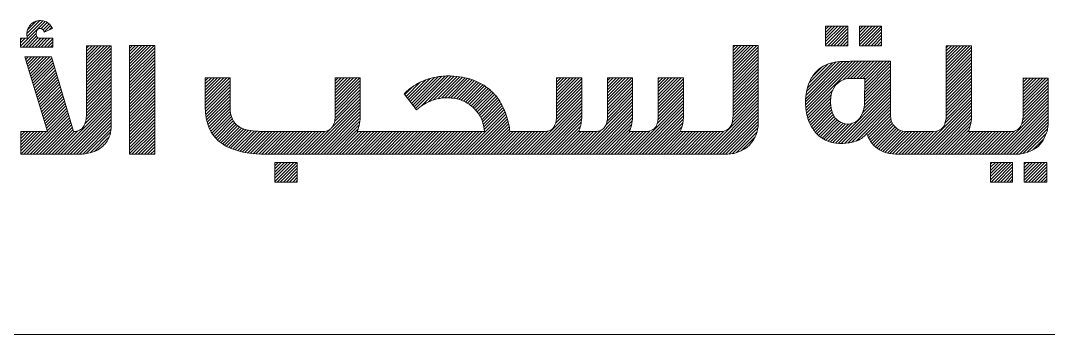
# Model space of a CAD drawing. Header units: millimetres. Extents: x -781 to 404, y -486 to 349.
# Drawn here: x 81.51 to 105.03, y -413.33 to -406.16 of the extents above; entities that cross this region are included whole.
import ezdxf

# ---------------------------------------------------------------- set-up
doc = ezdxf.new("R2010")
doc.units = ezdxf.units.MM
doc.layers.get('0').update_dxf_attribs({"color": 6, "lineweight": 0})
doc.layers.add('10', color=6, linetype='Continuous', lineweight=0)
doc.layers.add('9', color=6, linetype='Continuous', lineweight=0)
pattern_1 = [(44.99999999988837, (0, 0), (-0.0353553395860941, 0.0353553395862319), [])]

msp = doc.modelspace()

# ---------------------------------------------------------------- hatches: boundary and pattern name
at = {"layer": '9', "linetype": 'Continuous', "lineweight": 0}
h = msp.add_hatch(dxfattribs=at)
h.set_pattern_fill('_USER', scale=0.0500000007450581, angle=44.99999999988837, style=0, pattern_type=0)
h.set_pattern_definition(pattern_1)
edge = h.paths.add_edge_path()
edge.add_line((81.67483677981454, -406.5639205503353), (81.51634564691722, -406.5639205503353))
edge.add_line((81.51634564691722, -406.5639205503339), (81.51634564691722, -406.7640243122168))
edge.add_line((81.51634564691722, -406.7640243122168), (82.24968530562, -406.7640243122168))
edge.add_line((82.24968530562, -406.7640243122168), (82.24968530562, -406.5639205503353))
edge.add_line((82.24968530562, -406.5639205503353), (81.93059565761814, -406.5639205503353))
edge.add_line((81.93059565761814, -406.5639205503353), (81.91674804687499, -406.5574913024902))
edge.add_line((81.91674804687499, -406.5574913024902), (81.90431745662227, -406.5487898893134))
edge.add_line((81.90431745662227, -406.5487898893134), (81.88916015625, -406.5299034118652))
edge.add_line((81.88916015625, -406.5299034118652), (81.87875100632255, -406.5065462949551))
edge.add_line((81.87875100632255, -406.5065462949551), (81.87353515625, -406.4764366149902))
edge.add_line((81.87353515625, -406.4764366149902), (81.87280273437499, -406.4448204040527))
edge.add_line((81.87280273437499, -406.4448204040527), (81.876953125, -406.4136924743652))
edge.add_line((81.876953125, -406.4136924743652), (81.884521484375, -406.3885459899902))
edge.add_line((81.884521484375, -406.3885459899902), (81.89897197001712, -406.366990682241))
edge.add_line((81.89897197001712, -406.366990682241), (81.913818359375, -406.3540000915527))
edge.add_line((81.913818359375, -406.3540000915527), (81.93139648437499, -406.3452110290527))
edge.add_line((81.93139648437499, -406.3452110290527), (81.9507653126393, -406.340683251017))
edge.add_line((81.9507653126393, -406.340683251017), (81.97509765625, -406.3402061462402))
edge.add_line((81.97509765625, -406.3402061462402), (81.999267578125, -406.3466758728027))
edge.add_line((81.999267578125, -406.3466758728027), (82.02050781249999, -406.3597373962402))
edge.add_line((82.02050781249999, -406.3597373962402), (82.037109375, -406.3773155212402))
edge.add_line((82.037109375, -406.3773155212402), (82.049560546875, -406.3979454040527))
edge.add_line((82.049560546875, -406.3979454040527), (82.05737693897981, -406.4207839247337))
edge.add_line((82.05737693897981, -406.4207839247337), (82.24210594394572, -406.3407049327606))
edge.add_arc((81.93039081878378, -406.4742112594636), 0.3391021358297537, 23.18525479020747, 41.0106817618277)
edge.add_arc((81.98951198202803, -406.4227353868993), 0.2607116106736191, 41.00018861186633, 63.59903067102268)
edge.add_arc((81.98693794272072, -406.4248510910542), 0.2637547345427788, 63.30254571439214, 86.81348962165443)
edge.add_arc((81.96493781526281, -406.4684237826059), 0.309101456967404, 83.18833767303617, 101.739978966183)
edge.add_arc((81.96846824796208, -406.4879742851001), 0.3289617360681658, 101.6491709387044, 114.5341054793196)
edge.add_arc((81.94904513848459, -406.4420196677525), 0.2790945880061837, 114.8240765780207, 131.4913471615731)
edge.add_arc((81.89578255517011, -406.3988704393617), 0.2117887827922249, 128.4301713974534, 146.7132844397399)
edge.add_arc((81.8688458839499, -406.4075865021921), 0.1953060636902591, 140.2249732993855, 158.5905775947357)
edge.add_arc((81.91117052248649, -406.4429510315902), 0.2482350549669805, 154.5539110671453, 172.464248116461)
edge.add_arc((81.93707667572367, -406.467776464583), 0.277983798401773, 168.0876244722134, 181.565799776789)
edge.add_arc((81.85204403310654, -406.4787005558534), 0.1928760747888839, 179.0112770745369, 192.7090837987248)
edge.add_arc((81.90115851245122, -406.4832431566441), 0.240271447568307, 189.0732992291655, 199.6197350586474)
edge = h.paths.add_edge_path()
edge.add_line((81.52087003362522, -408.6972351171857), (81.52087003362522, -409.2116342800445))
edge.add_line((81.52087003362296, -409.2116342800445), (82.92418373004966, -409.2116342800445))
edge.add_arc((82.8381809747976, -408.1330202892794), 1.082037252124531, 274.5588060722024, 289.5590818051476)
edge.add_arc((83.02826825977046, -408.6680562168825), 0.514237446088472, 289.5590818050991, 311.3307051094523)
edge.add_arc((82.98310953171462, -408.5803728129482), 0.6103747118464334, 309.0775925693037, 337.0378300504995)
edge.add_arc((82.94655447099007, -408.5903625944196), 0.6405657125239576, 339.1366211904683, 357.4498886547312)
edge.add_line((83.58648582463819, -408.6188633782572), (83.58928301551987, -406.7332768067408))
edge.add_line((83.58928301551987, -406.7332768067408), (83.02268145695689, -406.7332768067408))
edge.add_line((83.02268145695461, -406.7332768067408), (83.0216724042657, -408.3287596075668))
edge.add_arc((82.24500150119053, -408.298012362118), 0.7772792836466753, 344.87209363123026, 357.732929200338, ccw=False)
edge.add_arc((82.68465098649983, -408.4040218902272), 0.3254361473511557, 321.3602091819628, 342.6881645846164, ccw=False)
edge.add_arc((82.75811100810309, -408.45707476795), 0.2349718697187821, 287.88287283547436, 320.27964794179377, ccw=False)
edge.add_arc((82.71968116549158, -408.3065261528161), 0.3901671559750912, 271.4588304350634, 286.46473133179495, ccw=False)
edge.add_line((82.72961429197403, -408.6965668463342), (82.22179408704324, -406.9896741906904))
edge.add_line((82.22179408704324, -406.9896741906904), (81.61490813837008, -406.9896741906904))
edge.add_line((81.61490813836872, -406.9896741906909), (82.132206261389, -408.6972351171857))
edge.add_line((82.132206261389, -408.6972351171857), (81.52087003362522, -408.6972351171857))
h.paths.add_polyline_path([(84.00758801601567, -406.7287219861072), (84.00758801601297, -409.2138839279495), (84.58350653687194, -409.2138839279495), (84.58350653687194, -406.7287219861072)])
h = msp.add_hatch(dxfattribs=at)
h.set_pattern_fill('_USER', scale=0.0500000007450581, angle=44.99999999988837, style=0, pattern_type=0)
h.set_pattern_definition(pattern_1)
edge = h.paths.add_edge_path()
edge.add_arc((101.4135269969209, -408.6306271577406), 0.5403558968478608, 206.5064060587088, 231.2599963763274, ccw=False)
edge.add_arc((77.7414380076967, -420.436400163603), 25.91232021313471, 26.50640605868343, 26.83762054836469)
edge.add_arc((100.4984655923901, -408.4891158196633), 0.441134286926763, 304.581789430017, 325.66438853549005, ccw=False)
edge.add_arc((100.384178130605, -408.2901694527061), 0.670062143305334, 277.00630466969096, 302.97200563228057, ccw=False)
edge.add_arc((100.2917706454444, -407.9102646184177), 1.059374149034227, 263.61196186579923, 279.4612619527812, ccw=False)
edge.add_arc((100.2569981609641, -408.2287345480682), 0.7390132281583459, 246.9465254214845, 263.5439803179022, ccw=False)
edge.add_arc((100.2316252618163, -408.2654478956221), 0.6953539000865334, 219.4124089175897, 247.6856586859111, ccw=False)
edge.add_arc((100.3230637105272, -408.1697276400003), 0.8269243296406608, 202.1966956873021, 220.5140851563395, ccw=False)
edge.add_arc((100.3623916790201, -408.1237202894015), 0.8811555554506888, 192.264490365758, 204.0007603380892, ccw=False)
edge.add_arc((100.4882571873751, -408.0748810570625), 1.014740216662101, 183.0964374061588, 193.44961026472, ccw=False)
edge.add_arc((100.7921663413141, -408.031458212943), 1.320826066303971, 176.8276942342729, 184.2652838064778, ccw=False)
edge.add_arc((100.9536564835121, -408.048377470712), 1.483026383189252, 167.2614127272664, 176.5202928522705, ccw=False)
edge.add_arc((100.4221189666773, -407.9430398997033), 0.9414557921472702, 152.6606838875487, 166.3813077888005, ccw=False)
edge.add_arc((100.2823346999417, -407.8677158264019), 0.7826965350605396, 132.2336904619833, 152.8593087344622, ccw=False)
edge.add_arc((100.2397761411717, -407.8421541710089), 0.7353040848089553, 108.23768607134, 131.1170604408138, ccw=False)
edge.add_arc((100.3287443467909, -408.1520022337567), 1.057504365092905, 93.1514699581283, 107.5619925559188, ccw=False)
edge.add_arc((99.78141086850304, -381.3166817322166), 25.78405654903445, 271.0871278943975, 271.5905260517065)
edge.add_line((100.49708219795, -407.0908041551433), (101.4166237167519, -407.0908041551433))
edge.add_line((101.4166237167519, -407.0908041551433), (101.4166237167519, -408.3447804727306))
edge.add_line((101.4166237167519, -408.3447804727306), (101.420654296875, -408.3983116149902))
edge.add_line((101.420654296875, -408.3983116149902), (101.432373046875, -408.4489707946777))
edge.add_line((101.432373046875, -408.4489707946777), (101.45166015625, -408.4973106384277))
edge.add_line((101.45166015625, -408.4973106384277), (101.477783203125, -408.5422325134277))
edge.add_line((101.477783203125, -408.5422325134277), (101.510498046875, -408.5827598571777))
edge.add_line((101.510498046875, -408.5827598571777), (101.548828125, -408.6180381774902))
edge.add_line((101.548828125, -408.6180381774902), (101.5913395804591, -408.6469024895775))
edge.add_line((101.5913395804591, -408.6469024895775), (101.64453125, -408.6688194274902))
edge.add_line((101.64453125, -408.6688194274902), (101.699462890625, -408.6844444274902))
edge.add_line((101.699462890625, -408.6844444274902), (101.755859375, -408.6937217712402))
edge.add_line((101.755859375, -408.6937217712402), (101.8146008537569, -408.6964949741))
edge.add_line((101.8146008537569, -408.6964949741), (102.4063854925043, -408.6964949741))
edge.add_arc((102.4063854925042, -408.4170618492814), 0.2794331248187518, 270.0000000000233, 322.6462941428348)
edge.add_arc((102.5156215940338, -408.5004393874349), 0.1420128215677888, 322.6462941428758, 345.911181655265)
edge.add_arc((115.0459064023512, -411.6452298598482), 12.77687817158386, 165.4139729611546, 165.9111816553201, ccw=False)
edge.add_arc((102.4224445937383, -408.3603515576542), 0.2669791372668709, 345.4139729612116, 366.2871926167703)
edge.add_line((102.6878179742098, -408.3311141043982), (102.6878179742098, -406.7346024501703))
edge.add_line((102.6878179742098, -406.7346024501703), (103.2680430181285, -406.7346024501703))
edge.add_line((103.2680430181317, -406.7346024501703), (103.2680430181317, -408.3230718362661))
edge.add_arc((102.2733369958313, -408.3230718362659), 0.9947060222981178, 337.8957723353542, 359.99999999999346, ccw=False)
edge.add_line((103.1949329889103, -408.6973723790615), (104.1792575165273, -408.6973723790615))
edge.add_arc((104.1792575165273, -408.4549669262), 0.2424054528618171, 270, 319.281204527322)
edge.add_arc((104.1360768384362, -408.4178010317635), 0.2993780310860906, 319.2812045273501, 347.6675185830268)
edge.add_arc((103.6539555790028, -408.3123952503603), 0.7928871875889985, 347.6675185830693, 359.0499646556544)
edge.add_line((104.4467337718079, -408.3255417044636), (104.4467337718079, -407.4724748432368))
edge.add_line((104.4467337718079, -407.4724748432363), (105.0179000622001, -407.4724748432363))
edge.add_line((105.0179000622001, -407.4724748432372), (105.0179000622001, -408.5341292084863))
edge.add_arc((104.4632331754887, -408.5341292084863), 0.5546668867100948, 337.7669154790595, 360, ccw=False)
edge.add_arc((103.9481511471534, -408.3235810856058), 1.11111994669282, 326.3109267177808, 337.76691547903783, ccw=False)
edge.add_arc((104.4525038483658, -408.6598035781949), 0.5049704504930941, 299.5867185016965, 326.3109267177667, ccw=False)
edge.add_arc((104.2456869619368, -408.2955434402932), 0.9238483235984414, 281.8795069886241, 299.5867185016777, ccw=False)
edge.add_arc((104.3143036676414, -408.6217312142117), 0.590521582763496, 268.86490281152123, 281.8795069886553, ccw=False)
edge.add_line((104.302605501598, -409.2121369159294), (101.5305853035315, -409.2121369159294))
edge.add_arc((101.5305853035316, -408.4847233901301), 0.7274135257999319, 247.5512675341934, 269.99999999999665, ccw=False)
edge.add_arc((101.5305853035314, -408.4847233901307), 0.7274135257996535, 231.2599963763225, 247.5512675341869, ccw=False)
edge = h.paths.add_edge_path(flags=0)
edge.add_line((100.8252203212023, -407.4861132026735), (100.8215273819992, -408.0334703446717))
edge.add_arc((100.1344060520119, -408.0285917994652), 0.6871386485469408, 342.770654165901, 359.5932081546455, ccw=False)
edge.add_arc((100.2688113874447, -408.0594835784528), 0.5497110491220579, 315.78520795218674, 341.69651966860954, ccw=False)
edge.add_arc((100.3752299153491, -408.0366423574036), 0.4976787530051779, 280.86604409615404, 305.29841143448334, ccw=False)
edge.add_arc((100.4596171212706, -408.1105888902849), 0.4149163597035096, 220.5231321002329, 271.30256798669814, ccw=False)
edge.add_arc((100.6798126215898, -408.032814328898), 0.6383754524248026, 170.5001190068356, 212.966226183178, ccw=False)
edge.add_arc((100.5063445742125, -407.9352573002806), 0.4562194403576403, 100.10386086656871, 179.019861400499, ccw=False)
edge.add_line((100.4263085988955, -407.4861132026735), (100.8252203212041, -407.4861132026735))
h.paths.add_polyline_path([(100.7030901145499, -406.2861693149357), (100.703090114549, -406.7336218874133), (101.2101526805927, -406.7336218874133), (101.2101526805927, -406.2861693149357)])
h.paths.add_polyline_path([(99.92998290796004, -406.2882875259037), (99.92998290796093, -406.7336969539692), (100.4390901222241, -406.7336969539692), (100.4390901222241, -406.2882875259037)])
h.paths.add_polyline_path([(103.7045415443754, -409.4042534647578), (103.7045415443776, -409.851400509779), (104.2076800166314, -409.851400509779), (104.2076800166314, -409.4042534647578)])
h.paths.add_polyline_path([(104.4720208190474, -409.4042090261096), (104.4720208190501, -409.8513560711289), (104.9875314409064, -409.8513560711289), (104.9875314409064, -409.4042090261096)])
h = msp.add_hatch(dxfattribs=at)
h.set_pattern_fill('_USER', scale=0.0500000007450581, angle=44.99999999988837, style=0, pattern_type=0)
h.set_pattern_definition(pattern_1)
edge = h.paths.add_edge_path()
edge.add_line((98.38853728798676, -408.5114623969438), (98.38853728798676, -406.7325511320514))
edge.add_line((98.3885372879854, -406.7325511320514), (97.81491504149017, -406.7325511320514))
edge.add_line((97.81491504148973, -406.7325511320514), (97.81427143065228, -408.3432201131988))
edge.add_arc((99.9540655935241, -408.6885352166619), 2.167478161398618, 170.8327724782223, 174.1465423992922)
edge.add_arc((97.54349919139818, -408.4414063038837), 0.2557228369882473, 332.5133588042181, 354.1465423992642, ccw=False)
edge.add_arc((97.54349919139894, -408.4414063038839), 0.255722836987664, 307.20093292224004, 332.5133588041677, ccw=False)
edge.add_arc((97.54349919139896, -408.4414063038839), 0.2557228369876252, 269.99999999999363, 307.200932922235, ccw=False)
edge.add_line((97.54349919139896, -408.6971291408726), (96.6039577471297, -408.6971291408726))
edge.add_arc((95.86605319037955, -408.3774831446031), 0.8041621091570726, 336.5786713527875, 346.0272133363351)
edge.add_arc((95.58008675697374, -408.3063279544717), 1.098848149067525, 346.0272133363755, 359.9999999999763)
edge.add_line((96.6789349060391, -408.3063279544721), (96.6789349060391, -407.4685856628384))
edge.add_line((96.6789349060391, -407.4685856628384), (96.10005632741832, -407.4685856628384))
edge.add_line((96.10005632741832, -407.4685856628384), (96.10005632741832, -408.3587616147485))
edge.add_arc((95.75658794607297, -408.3747386087079), 0.3438397785596639, -10.039195586255005, 2.6632871369179156, ccw=False)
edge.add_arc((95.42851168534395, -408.3166584719678), 0.6770174115688901, 339.6548755459, 349.96080441374784, ccw=False)
edge.add_arc((95.8824349239579, -408.4849763093028), 0.1928922202003846, 303.7088173918652, 339.6548755459324, ccw=False)
edge.add_arc((95.8197269662353, -408.3909810331993), 0.3058851398516263, 269.9999999999574, 303.70881739191105, ccw=False)
edge.add_line((95.81972696623507, -408.6968661730525), (95.44386481977516, -408.6968661730525))
edge.add_arc((94.40844016681481, -408.309266166564), 1.105593947608259, 339.4771566841897, 359.9999999999912)
edge.add_line((95.51403411442516, -408.3092661665641), (95.51403411442516, -407.4685422576457))
edge.add_line((95.51403411442516, -407.4685422576457), (94.93938688953494, -407.4685422576457))
edge.add_line((94.93938688953494, -407.4685422576457), (94.93938688953494, -408.3626656393871))
edge.add_arc((94.50304262701206, -408.3635418817525), 0.4363451423327421, -6.215961069701507, 0.1150580543701949, ccw=False)
edge.add_arc((94.31907701069503, -408.3435049661081), 0.6213987182915429, 343.2113094963539, 353.78403893038126, ccw=False)
edge.add_arc((94.68673813919386, -408.4544292229047), 0.2373689067493366, 318.94597559474227, 343.211309496347, ccw=False)
edge.add_arc((94.68673813919396, -408.4544292229046), 0.2373689067493288, 290.52128255109625, 318.94597559472066, ccw=False)
edge.add_arc((94.66654388390573, -408.4004783344818), 0.2949753847548771, 269.999999999942, 290.5212825511216, ccw=False)
edge.add_line((94.66654388390542, -408.6954537192359), (94.2826757792136, -408.6954537192359))
edge.add_arc((93.64120926502355, -408.4307695985602), 0.6939286509181334, 337.5778085690727, 343.2749240778305)
edge.add_arc((93.23186089288203, -408.3077638959428), 1.121358753568464, 343.2749240778584, 351.8923781983147)
edge.add_arc((93.23186089288858, -408.3077638959458), 1.121358753561392, 351.8923781984188, 360.0000000000058)
edge.add_line((94.35321964644936, -408.3077638959457), (94.35321964644936, -407.4669801404729))
edge.add_line((94.35321964644936, -407.4669801404729), (93.77388900025107, -407.4669801404729))
edge.add_line((93.77388900025107, -407.4669801404729), (93.77388900025107, -408.3497523250084))
edge.add_arc((93.27917874943903, -408.3617222411009), 0.4948550405419542, -11.387653162812683, 1.3860474552731148, ccw=False)
edge.add_arc((93.27917874943819, -408.3617222411008), 0.4948550405434007, 332.0911726875644, 348.6123468371865, ccw=False)
edge.add_arc((93.57657727682539, -408.5192453244324), 0.1583146924794265, 291.4264224403155, 332.0911726875027, ccw=False)
edge.add_arc((93.4806835900393, -408.2748852460735), 0.4208169725877178, 269.9999999999574, 291.4264224403315, ccw=False)
edge.add_line((93.480683590039, -408.6957022186598), (92.70774625763715, -408.6957022186598))
edge.add_arc((90.54216644431536, -408.9566093001236), 2.181240113565027, 6.869831947406186, 11.49536685608391)
edge.add_arc((90.80426088650523, -408.9082453976471), 1.914770805028752, 11.64015556172087, 17.92364692210457)
edge.add_arc((91.07024870825344, -408.8494220249171), 1.643793074653906, 18.82606861854938, 26.56728522904331)
edge.add_arc((91.49177429714717, -408.6373002563221), 1.171905951814166, 26.50875748910582, 38.7328557211355)
edge.add_arc((91.47356941947608, -408.6475911475696), 1.192550712803263, 38.57128212988678, 52.72153305453277)
edge.add_arc((91.40784659513483, -408.7456393163869), 1.310394559527933, 53.03158229583422, 65.13591571063864)
edge.add_arc((91.403991394919, -408.7729525693871), 1.336820927733603, 65.47821578081094, 77.91973920018089)
edge.add_arc((91.34938461328206, -408.9690418357526), 1.540045671353983, 77.45990674850077, 87.09366535116106)
edge.add_arc((91.2978886833733, -409.0490240349719), 1.623227474151057, 85.42123523693843, 97.49607146189838)
edge.add_arc((91.33822523619845, -409.1504635129671), 1.729269302407716, 98.38268526258152, 106.5888652190354)
edge.add_arc((91.28704586665064, -408.8496047778171), 1.426796923895624, 108.0686768282376, 118.9914011579797)
edge.add_arc((91.35499808666535, -408.9356896804463), 1.535131911697701, 119.6525487791368, 129.3273845031907)
edge.add_arc((91.37081161540745, -408.9191609343776), 1.5325363791863, 130.1763621998771, 134.9199598730281)
edge.add_line((90.28865964949773, -407.833981282796), (90.57476600719929, -408.2008122805232))
edge.add_arc((91.2140673470518, -408.8643462616236), 0.921403031909495, 122.29626071298739, 133.9344255804265, ccw=False)
edge.add_arc((91.1410154597104, -408.7107755376158), 0.7528325808865929, 109.6228249090141, 123.84156232884021, ccw=False)
edge.add_arc((91.22176056653129, -408.7296545621734), 0.8007720692123195, 98.51965902367982, 114.617349495557, ccw=False)
edge.add_arc((91.25784530547114, -408.7218804350128), 0.799279015674833, 84.61139769543422, 101.1613217922989, ccw=False)
edge.add_arc((91.25624498292947, -409.1064982060828), 1.182851321369377, 78.2188656938481, 86.28404469164047, ccw=False)
edge.add_arc((91.29140580905369, -408.7915505679784), 0.8678738972295647, 58.21921178573382, 76.24558491972391, ccw=False)
edge.add_arc((91.282210268956, -408.7646465663901), 0.8501310104530583, 38.99824035047112, 56.737242189807205, ccw=False)
edge.add_arc((91.32033413601923, -408.7487448980516), 0.810579079209538, 19.616246235832875, 39.820546604143374, ccw=False)
edge.add_arc((91.20393739895773, -408.7638381617988), 0.9256213886926737, 4.1403971771817965, 18.07727713519921, ccw=False)
edge.add_line((92.12714303130406, -408.6970076627048), (89.21811271627621, -408.6970076627048))
edge.add_arc((88.16655223136027, -408.3177055640153), 1.117877245276638, 340.1654220108137, 360.0000000000029)
edge.add_line((89.28442947663734, -408.3177055640153), (89.28442947663734, -407.4684248193553))
edge.add_line((89.28442947663552, -407.4684248193553), (88.71028189420758, -407.4684248193553))
edge.add_line((88.71028189420758, -407.4684248193553), (88.71028189420758, -408.3231178720891))
edge.add_arc((88.12181697321824, -408.3452030902265), 0.5888792067097941, -10.991511761981883, 2.149314491855421, ccw=False)
edge.add_arc((88.33380164386664, -408.3851320204486), 0.3731723076819002, 338.92239387315226, 348.82097278834823, ccw=False)
edge.add_arc((88.28740415515153, -408.3695126474624), 0.4220880446313416, 329.4342449826472, 339.20904256638795, ccw=False)
edge.add_arc((88.48179897027416, -408.484320651878), 0.1963221879928148, 308.6906212472099, 329.43424498260373, ccw=False)
edge.add_arc((88.44639791281087, -408.4401180828479), 0.2529534689104442, 288.86852192130425, 308.6906212471884, ccw=False)
edge.add_arc((88.43068766358056, -408.394149805392), 0.3015322138817341, 269.99999999991087, 288.8685219213496, ccw=False)
edge.add_line((88.4306876635801, -408.6956820192754), (87.0658277505554, -408.6956820192754))
edge.add_arc((87.10356944893726, -406.0387197223032), 2.65723034066085, 264.08589800449715, 269.1861779125368, ccw=False)
edge.add_arc((86.93172861435691, -407.6975958416245), 0.9894775856978759, 252.3751081596139, 264.08589800451324, ccw=False)
edge.add_arc((86.79682506216993, -408.1222255643595), 0.5439336823356377, 236.52205337108148, 252.3751081595962, ccw=False)
edge.add_arc((86.70071082603913, -408.2675598453906), 0.3696924712826928, 203.5434274479758, 236.52205337106278, ccw=False)
edge.add_arc((86.96454746828479, -408.1526025467117), 0.6574857205249963, 180.0000000000198, 203.5434274479206, ccw=False)
edge.add_line((86.3070617477606, -408.1526025467119), (86.3070617477606, -407.4683381029208))
edge.add_line((86.3070617477606, -407.4683381029208), (85.74049267763347, -407.4683381029208))
edge.add_line((85.74049267763347, -407.4683381029204), (85.7405909923209, -408.1713345178831))
edge.add_arc((87.03504736069559, -408.1441219528813), 1.294742373339106, 181.2043167595733, 199.3982949161629)
edge.add_arc((86.56200186017965, -408.311174322604), 0.793066978748839, 199.3654099990981, 228.6944763473158)
edge.add_arc((86.89692957050875, -407.8962551751254), 1.326018735918284, 229.6571944579277, 238.9388267950214)
edge.add_arc((87.00744538890952, -407.3601371896566), 1.851249812322231, 244.578995074849, 269.9999999999907)
edge.add_line((87.0074453889092, -409.2113870019788), (97.69257249933526, -409.2113870019788))
edge.add_arc((97.68860141790725, -408.5114623969439), 0.6999358700774105, 270.3250689617458, 360.0000000000046)
h.paths.add_polyline_path([(87.33191061277556, -409.4045452754235), (87.33191061277739, -409.8516162204314), (87.8455320212979, -409.8516162204314), (87.8455320212979, -409.4045452754235)])

# ---------------------------------------------------------------- linework, layer by layer
at = {"color": 7}
for p, q in [((81.87701037448824, -406.4137166752662), (81.87285998386324, -406.4448446049537)), ((81.87285998386324, -406.4448446049537), (81.87359240573824, -406.4764608158911)), ((81.87359240573824, -406.4764608158911), (81.87880825581087, -406.506570495856)), ((81.88457873386324, -406.3885701908912), (81.87701037448824, -406.4137166752662)), ((81.87880825581087, -406.506570495856), (81.88921740573824, -406.5299276127661)), ((81.89902921950512, -406.367014883142), (81.88457873386324, -406.3885701908912)), ((81.91387560886324, -406.3540242924537), (81.89902921950512, -406.367014883142)), ((81.93145373386324, -406.3452352299536), (81.91387560886324, -406.3540242924537)), ((81.95082256212758, -406.3407074519179), (81.93145373386324, -406.3452352299536)), ((81.97515490573824, -406.3402303471411), (81.95082256212758, -406.3407074519179)), ((81.99932482761324, -406.3467000737037), (81.97515490573824, -406.3402303471411)), ((82.02056506198824, -406.3597615971412), (81.99932482761324, -406.3467000737037)), ((82.03716662448824, -406.3773397221411), (82.02056506198824, -406.3597615971412)), ((82.04961779636324, -406.3979696049536), (82.03716662448824, -406.3773397221411)), ((82.05743418846795, -406.4208081256346), (82.04961779636324, -406.3979696049536)), ((82.05743418846795, -406.4208081256346), (82.24216319343431, -406.3407291336614)), ((99.93004015744827, -406.2883117268047), (100.4391473717115, -406.2883117268047)), ((99.93004015744827, -406.7337211548702), (99.93004015744827, -406.2883117268054)), ((100.4391473717123, -406.2883117268047), (100.4391473717123, -406.7337211548695)), ((100.7031473640381, -406.2861935158366), (101.2102099300816, -406.2861935158366)), ((100.7031473640381, -406.7336460883143), (100.7031473640381, -406.2861935158361)), ((101.2102099300809, -406.2861935158366), (101.2102099300809, -406.7336460883148)), ((81.51640289640544, -406.7640485131177), (81.51640289640544, -406.5639447512349)), ((81.51640289640544, -406.5639447512362), (81.67489402930346, -406.5639447512362)), ((81.88921740573824, -406.5299276127661), (81.90437470611069, -406.5488140902144)), ((81.90437470611069, -406.5488140902144), (81.91680529636324, -406.5575155033911)), ((81.91680529636324, -406.5575155033911), (81.93065290710645, -406.5639447512362)), ((81.93065290710645, -406.5639447512362), (82.24974255510632, -406.5639447512362)), ((82.24974255510824, -406.5639447512362), (82.24974255510824, -406.7640485131177)), ((83.02172965375394, -408.3287838084816), (83.02273870644278, -406.7333010076403)), ((83.02273870644512, -406.7333010076417), (83.58934026500916, -406.7333010076417)), ((83.5893402650081, -406.7333010076417), (83.5865430741265, -408.6188875791438)), ((84.00764526550392, -406.7287461870082), (84.58356378636283, -406.7287461870082)), ((84.00764526550392, -409.2139081288506), (84.00764526550392, -406.7287461870073)), ((84.58356378636016, -406.7287461870082), (84.58356378636016, -409.2139081288515)), ((97.81432868014053, -408.3432443140936), (97.81497229097798, -406.7325753329518)), ((97.8149722909784, -406.7325753329523), (98.38859453747367, -406.7325753329523)), ((98.38859453747502, -406.7325753329523), (98.38859453747502, -408.5114865978447)), ((100.4391473717123, -406.7337211548702), (99.93004015744911, -406.7337211548702)), ((101.2102099300809, -406.7336460883143), (100.7031473640374, -406.7336460883143)), ((102.687875223698, -408.3311383052919), (102.687875223698, -406.7346266510695)), ((102.687875223698, -406.7346266510712), (103.2681002676169, -406.7346266510712)), ((103.2681002676199, -406.7346266510712), (103.2681002676199, -408.3230960371674)), ((82.24974255510824, -406.7640485131177), (81.5164028964058, -406.7640485131177)), ((82.13226351087724, -408.6972593180867), (81.61496538785629, -406.98969839159)), ((81.6149653878583, -406.9896983915914), (82.22185133653134, -406.9896983915914)), ((82.22185133653146, -406.9896983915914), (82.72967154146257, -408.6965910472363)), ((101.4166809662401, -407.0908283560442), (100.4971394473912, -407.0908283560442)), ((101.4166809662401, -408.3448046736316), (101.4166809662401, -407.0908283560454)), ((85.74064824180913, -408.17135871875), (85.74054992712166, -407.4683623038213)), ((85.74054992712261, -407.4683623038217), (86.30711899724785, -407.4683623038217)), ((86.30711899724884, -407.4683623038217), (86.30711899724884, -408.152626747614)), ((88.7103391436958, -408.3231420729758), (88.7103391436958, -407.4684490202549)), ((88.7103391436958, -407.4684490202562), (89.2844867261237, -407.4684490202562)), ((89.28448672612558, -407.4684490202562), (89.28448672612558, -408.3177297649174)), ((93.77394624973931, -408.3497765259912), (93.77394624973931, -407.4670043413741)), ((93.77394624973931, -407.4670043413739), (94.3532768959352, -407.4670043413739)), ((94.3532768959376, -407.4670043413739), (94.3532768959376, -408.3077880968461)), ((94.93944413902317, -408.3626898402881), (94.93944413902317, -407.4685664585479)), ((94.93944413902317, -407.4685664585468), (95.51409136391248, -407.4685664585468)), ((95.5140913639134, -407.4685664585468), (95.5140913639134, -408.3092903674656)), ((96.10011357690655, -408.3587858156879), (96.10011357690655, -407.4686098637394)), ((96.10011357690655, -407.4686098637394), (96.67899215552679, -407.4686098637394)), ((96.67899215552735, -407.4686098637394), (96.67899215552735, -408.3063521553728)), ((100.8252775706923, -407.4861374035744), (100.4263658483783, -407.4861374035744)), ((100.8215846314788, -408.0334945468657), (100.8252775706905, -407.4861374035751)), ((105.0179573116884, -407.4724990441373), (104.443776179108, -407.4724990441373)), ((104.4467910212961, -408.3255659053539), (104.4467910212961, -407.4724990441376)), ((105.0179573116884, -408.5341534093872), (105.0179573116884, -407.4724990441381)), ((90.57482325668752, -408.2008364814242), (90.28871689898581, -407.8340054836967)), ((101.4166809662401, -408.3448046736316), (101.4207115463632, -408.3983358158912)), ((101.4207115463632, -408.3983358158912), (101.4324302963632, -408.4489949955786)), ((101.4324302963632, -408.4489949955786), (101.4517174057382, -408.4973348393287)), ((101.4517174057382, -408.4973348393287), (101.4778404526132, -408.5422567143287)), ((101.4778404526132, -408.5422567143287), (101.5105552963632, -408.5827840580787)), ((101.5105552963632, -408.5827840580787), (101.5488853744882, -408.6180623783912)), ((101.5488853744882, -408.6180623783912), (101.5913968299474, -408.6469266904785)), ((81.52092728311345, -409.2116584809454), (81.52092728311345, -408.6972593180869)), ((81.52092728311345, -408.6972593180867), (82.13226351087975, -408.6972593180867)), ((87.06588500002545, -408.6957062201763), (88.430744913068, -408.6957062201763)), ((89.2181699657631, -408.6970318636058), (92.1272002807906, -408.6970318636058)), ((92.70780350712721, -408.6957264195607), (93.4807408395255, -408.6957264195607)), ((94.28273302870095, -408.6954779201368), (94.66660113339346, -408.6954779201368)), ((95.44392206926388, -408.6968903739534), (95.81978421572303, -408.6968903739534)), ((96.60401499661748, -408.6971533417736), (97.54355644088676, -408.6971533417736)), ((101.5913968299474, -408.6469266904785), (101.6445884994882, -408.6688436283911)), ((101.6445884994882, -408.6688436283911), (101.6995201401132, -408.6844686283911)), ((101.6995201401132, -408.6844686283911), (101.7559166244882, -408.6937459721411)), ((101.7559166244882, -408.6937459721411), (101.8146581032452, -408.6965191750009)), ((101.8146581032452, -408.6965191750009), (102.4064427419939, -408.6965191750009)), ((103.1949902383967, -408.6973965799625), (104.1793147660124, -408.6973965799625)), ((82.92424097952244, -409.2116584809454), (81.52092728311119, -409.2116584809454)), ((84.58356378636016, -409.2139081288506), (84.00764526550125, -409.2139081288506)), ((97.69262974869162, -409.2114112028798), (87.00750263839966, -409.2114112028798)), ((101.5306425530198, -409.2121611168304), (104.302662751164, -409.2121611168304)), ((87.33196786226381, -409.4045694763244), (87.84558927078434, -409.4045694763244)), ((87.33196786226381, -409.8516404213324), (87.33196786226381, -409.4045694763249)), ((87.84558927078615, -409.4045694763244), (87.84558927078615, -409.8516404213318)), ((103.7045987938636, -409.4042776656587), (104.2077372661175, -409.4042776656587)), ((103.7045987938636, -409.85142471068), (103.7045987938636, -409.4042776656599)), ((104.2077372661197, -409.4042776656587), (104.2077372661197, -409.8514247106789)), ((104.4720780685356, -409.4042332270105), (104.987588690392, -409.4042332270105)), ((104.4720780685356, -409.8513802720299), (104.4720780685356, -409.4042332270097)), ((104.9875886903946, -409.4042332270105), (104.9875886903946, -409.8513802720306)), ((87.84558927078615, -409.8516404213324), (87.33196786226561, -409.8516404213324)), ((104.2077372661197, -409.85142471068), (103.7045987938657, -409.85142471068)), ((104.9875886903946, -409.8513802720299), (104.4720780685382, -409.8513802720299))]:
    msp.add_line(p, q, dxfattribs=at)
for centre, radius, start, end in [((81.86890313343793, -406.4076107030928), 0.1953060636899341, 140.2249733063663, 158.5905775821424), ((81.89583980465886, -406.3988946402632), 0.2117887827930046, 128.4301713892938, 146.7132844456643), ((81.94910238797365, -406.4420438686547), 0.2790945880077392, 114.8240765969279, 131.4913471556241), ((81.96852549745107, -406.4879984860035), 0.3289617360707367, 101.6491709793786, 114.5341054950215), ((81.96499506475082, -406.468447983505), 0.3091014569656031, 83.18833767029648, 101.7399790097168), ((81.98699519220918, -406.4248752919543), 0.2637547345419094, 63.30254570020833, 86.81348961840474), ((81.98956923151582, -406.4227595878009), 0.2607116106743965, 41.00018861195729, 63.59903065617009), ((81.93044806826947, -406.4742354603663), 0.3391021358327983, 23.18525479010091, 41.01068176166907), ((81.93713392521022, -406.467800665484), 0.2779837984000956, 168.0876244789019, 181.5657997616852), ((81.85210128259678, -406.4787247567542), 0.1928760747908884, 179.0112770533375, 192.7090838020894), ((81.91122777197324, -406.4429752324908), 0.2482350549654742, 154.5539110571168, 172.4642481243419), ((81.90121576194088, -406.4832673575446), 0.2402714475697676, 189.0732992315054, 199.6197350577826), ((100.2398333906603, -407.8421783719104), 0.7353040848095591, 108.2376860702921, 131.1170604471418), ((100.3288015962798, -408.1520264346608), 1.05750436509619, 93.15146995533456, 107.5619925551198), ((99.7814681180089, -381.3167059338052), 25.78405654834659, 271.0871278938237, 271.590526050931), ((91.33828248568263, -409.1504877138495), 1.729269302388824, 98.38268526065013, 106.5888652209254), ((91.2979459328617, -409.0490482358745), 1.623227474152748, 85.42123523709633, 97.49607145980711), ((91.34944186276971, -408.9690660366577), 1.540045671358157, 77.45990674152642, 87.09366535139299), ((100.2823919494285, -407.8677400273018), 0.7826965350587596, 132.2336904678788, 152.8593087151745), ((91.35505533615651, -408.9357138813511), 1.53513191170258, 119.6525487763487, 129.3273845006698), ((91.28710311613759, -408.8496289787157), 1.426796923893037, 108.0686768303645, 118.9914011549221), ((91.40404864440823, -408.7729767702853), 1.336820927730774, 65.4782157834181, 77.91973919212593), ((91.40790384462161, -408.7456635172903), 1.31039455953067, 53.03158229758928, 65.13591571321741), ((100.4221762161642, -407.9430641006037), 0.9414557921457893, 152.6606838713813, 166.3813077720343), ((100.5064018237008, -407.9352815011816), 0.456219440357677, 100.1038608669621, 179.0198614012862), ((91.37086886491578, -408.9191851353011), 1.532536379216455, 130.176362197324, 134.9199598726054), ((91.25790255495941, -408.7219046359154), 0.7992790156764699, 84.61139769443263, 101.161321789389), ((91.25630223241932, -409.1065224069716), 1.182851321357134, 78.21886569413056, 86.28404469077707), ((91.47362666896606, -408.6476153484686), 1.192550712800638, 38.57128216180654, 52.72153305650259), ((91.49183154663933, -408.6373244572209), 1.171905951809689, 26.50875744582015, 38.7328557537996), ((100.9537137329916, -408.0484016716118), 1.4830263831805, 167.2614127164231, 176.5202928690273), ((100.6798698710781, -408.0328385297989), 0.6383754524249288, 170.5001190072622, 212.9662261836051), ((86.96460471777209, -408.1526267476128), 0.657485720524055, 179.9999999995615, 203.5434274474206), ((91.21412459653948, -408.8643704625237), 0.9214030319085114, 122.2962607103439, 133.9344255802215), ((91.14107270919976, -408.7107997385187), 0.7528325808888044, 109.6228249101264, 123.8415623257231), ((91.22181781601923, -408.7296787630735), 0.8007720692113318, 98.51965902077045, 114.6173494964817), ((91.29146305854192, -408.7915747688798), 0.867873897229996, 58.21921178111136, 76.24558492027492), ((91.28226751844431, -408.7646707672911), 0.8501310104530418, 38.99824035014983, 56.73724218516389), ((91.07030595773904, -408.849446225819), 1.643793074656714, 18.82606861601994, 26.56728519814398), ((100.7922235907917, -408.031482413844), 1.320826066293417, 176.8276942531485, 184.2652838071445), ((100.4883144368659, -408.0749052579631), 1.014740216664655, 183.0964374071294, 193.4496102646697), ((100.1344633014996, -408.0286160003661), 0.6871386485474793, 342.7706541792499, 359.5932080460078), ((82.24505875068189, -408.2980365630196), 0.7772792836435354, 344.8720936298538, 357.7329291984321), ((87.03510461018413, -408.1441461537824), 1.294742373339398, 181.2043167575975, 199.3982949156587), ((88.12187422270743, -408.3452272911276), 0.5888792067088461, 349.0084883011927, 2.149314493187968), ((88.16660948084791, -408.3177297649163), 1.117877245277217, 340.1654220100632, 359.9999999991116), ((91.32039138550863, -408.7487690989519), 0.8105790792082208, 19.6162462360734, 39.82054660379466), ((90.80431813599625, -408.9082695985475), 1.914770805025925, 11.64015556071229, 17.92364691993553), ((93.27923599892802, -408.3617464420021), 0.4948550405412071, 348.6123468372039, 1.386047445866698), ((93.23191814237452, -408.3077880968467), 1.121358753563671, 351.8923781975051, 359.9999999991213), ((94.5030998764887, -408.363566082653), 0.4363451423443582, 353.7840389303009, 0.1150580543464817), ((94.40849741630429, -408.3092903674651), 1.105593947607055, 339.4771566834525, 359.9999999991072), ((95.75664519556084, -408.3747628096089), 0.343839778560036, 349.9608044137076, 2.663287130448685), ((95.58014400646516, -408.306352155373), 1.098848149064318, 346.0272133354729, 359.9999999991013), ((99.95412284303984, -408.6885594175664), 2.167478161426345, 170.8327724776852, 174.1465423988821), ((100.3624489285075, -408.1237444903027), 0.8811555554499001, 192.2644903657591, 204.0007603318795), ((100.4596743707588, -408.1106130911857), 0.4149163597036107, 220.5231321014049, 271.3025679872828), ((100.2688686369329, -408.0595077793536), 0.5497110491221655, 315.7852079510419, 341.6965196856327), ((102.4225018432271, -408.3603757585551), 0.266979137266293, 345.4139729612507, 6.287192618418486), ((102.2733942453205, -408.323096037167), 0.9947060222971676, 337.8957723344975, 359.9999999991024), ((103.654012828496, -408.3124194512619), 0.792887187584039, 347.6675185821778, 359.049964655433), ((82.75816825759102, -408.4570989688504), 0.2349718697193877, 287.8828728214823, 320.2796479599344), ((82.68470823598818, -408.4040460911283), 0.3254361473509947, 321.3602091948623, 342.6881645826799), ((82.94661172047653, -408.5903867953202), 0.6405657125257458, 339.1366211825202, 357.4498886552721), ((86.56205910966855, -408.3111985235046), 0.7930669787496073, 199.3654099987633, 228.6944763461333), ((86.70076807552687, -408.267584046292), 0.3696924712820053, 203.5434274473971, 236.522053370809), ((86.79688231165801, -408.1222497652606), 0.5439336823354103, 236.5220533708513, 252.375108159177), ((88.48185621976245, -408.484344852779), 0.1963221879927374, 308.6906212471701, 329.4342449817084), ((88.28746140464227, -408.3695368483645), 0.4220880446285928, 329.4342449817112, 339.2090426060923), ((88.33385889335386, -408.3851562213494), 0.3731723076829203, 338.9223939183388, 348.8209728871651), ((91.2039946484465, -408.7638623626994), 0.9256213886920714, 4.140397177224601, 18.07727713544509), ((90.54222369378022, -408.9566335010285), 2.181240113588719, 6.869831947395135, 11.49536685513703), ((93.5766345263137, -408.5192695253335), 0.1583146924793312, 291.4264224398065, 332.0911726866776), ((93.27923599892802, -408.3617464420021), 0.4948550405417553, 332.0911726866941, 348.6123468363301), ((93.64126651451897, -408.4307937994635), 0.6939286509105812, 337.5778085681837, 343.2749240771518), ((93.23191814237452, -408.3077880968448), 1.121358753564072, 343.2749240771169, 351.8923781974657), ((94.68679538868219, -408.4544534238057), 0.2373689067492633, 290.5212825491905, 318.9459755939441), ((94.68679538868219, -408.4544534238057), 0.2373689067492518, 318.9459755939507, 343.2113094954473), ((94.319134260184, -408.3435291670094), 0.6213987182907702, 343.2113094954402, 353.7840389294723), ((95.88249217344583, -408.4850005102034), 0.192892220200789, 303.7088173898805, 339.6548755447887), ((95.4285689348344, -408.3166826728692), 0.6770174115666251, 339.6548755448176, 349.9608044128621), ((95.8661104398716, -408.3775073455053), 0.8041621091530661, 336.5786713519404, 346.0272133354826), ((97.68865866739544, -408.5114865978448), 0.6999358700774675, 270.3250689501166, 359.99999999911), ((97.54355644088719, -408.4414305047848), 0.255722836987642, 307.2009329214555, 332.5133588033422), ((97.54355644088719, -408.4414305047848), 0.2557228369874888, 332.5133588033218, 354.1465423984219), ((100.3231209600153, -408.1697518409014), 0.8269243296404498, 202.1966956807824, 220.5140851566326), ((100.3752871648375, -408.0366665583051), 0.4976787530046768, 280.8660440963766, 305.2984114332458), ((102.4064427419925, -408.4170860501826), 0.2794331248185003, 269.9999999993556, 322.6462941414307), ((102.5156788435224, -408.500463588336), 0.1420128215674001, 322.6462941412884, 345.9111816543257), ((115.0459636532996, -411.6452540611221), 12.77687817309086, 165.4139729607788, 165.911181654887), ((104.1793147660155, -408.454991127101), 0.2424054528617715, 269.9999999993472, 319.2812045252832), ((104.1361340879248, -408.4178252326646), 0.2993780310857316, 319.2812045252416, 347.6675185821479), ((104.4632904249774, -408.5341534093872), 0.5546668867095635, 337.7669154783024, 359.9999999991196), ((82.71973841497947, -408.3065503537159), 0.3901671559763076, 271.4588304343499, 286.4647313229974), ((82.98316678120318, -408.5803970138495), 0.6103747118460059, 309.0775925620689, 337.0378300421676), ((86.9317858638451, -407.697620042526), 0.9894775856973298, 252.3751081591479, 264.0858980038713), ((87.10362669842561, -406.0387439231963), 2.657230340668695, 264.085898003851, 269.1861779115351), ((88.43074491306834, -408.3941740062901), 0.3015322138845982, 269.9999999993086, 288.8685219182074), ((88.44645516229959, -408.4401422837495), 0.2529534689096344, 288.8685219183127, 308.690621247262), ((93.48074083952724, -408.2749094469732), 0.4208169725890386, 269.9999999993239, 291.4264224398108), ((94.66660113339367, -408.4005025353817), 0.2949753847559183, 269.9999999993164, 290.5212825491691), ((95.8197842157233, -408.3910052340997), 0.3058851398521565, 269.999999999308, 303.7088173898494), ((97.54355644088719, -408.4414305047848), 0.2557228369876677, 269.9999999993532, 307.2009329214738), ((100.2316825113048, -408.2654720965228), 0.6953539000867986, 219.412408917978, 247.685658690784), ((100.3842353800928, -408.2901936536059), 0.6700621433065824, 277.0063046677566, 302.9720056327405), ((100.4985228418791, -408.4891400205651), 0.4411342869256317, 304.5817894312055, 325.6643885351881), ((77.74149525281155, -420.436424366701), 25.91232021802889, 26.50640605864843, 26.83762054826901), ((103.9482083966413, -408.3236052865068), 1.111119946693086, 326.3109267169522, 337.7669154782984), ((83.02832550925812, -408.6680804177826), 0.5142374460894321, 289.5590818040044, 311.3307051011802), ((86.89698681999378, -407.8962793760301), 1.326018735913335, 229.6571944569296, 238.9388267942895), ((87.00750263839745, -407.3601613905589), 1.851249812320853, 244.5789950740774, 269.9999999993327), ((100.2570554104522, -408.228758748969), 0.7390132281584345, 246.9465254261363, 263.5439803026107), ((100.2918278949328, -407.9102888193188), 1.059374149034167, 263.6119618548022, 279.4612619512053), ((101.4135842464093, -408.6306513586414), 0.5403558968480584, 206.5064060582318, 231.2599963755197), ((101.5306425530198, -408.4847475910314), 0.7274135257998574, 231.2599963754837, 247.5512675335541), ((104.2457442114255, -408.2955676411952), 0.923848323597342, 281.8795069876639, 299.5867185008791), ((104.4525610978544, -408.6598277790963), 0.5049704504926043, 299.5867185008622, 326.3109267169367), ((82.8382382242853, -408.1330444901777), 1.082037252127179, 274.5588060707259, 289.5590818040352), ((101.5306425530198, -408.4847475910314), 0.7274135257996088, 247.551267533572, 269.9999999993289), ((104.3143609171293, -408.6217554151089), 0.5905215827672946, 268.864902818672, 281.8795069876271)]:
    msp.add_arc(centre, radius, start, end, dxfattribs=at)
at = {"layer": '10', "color": 7, "linetype": 'Continuous', "lineweight": 0}
msp.add_line((-38.199033475546, -413.3345004469706), (130.6349449468982, -413.3345004469706), dxfattribs=at)

doc.saveas('drawing.dxf')
